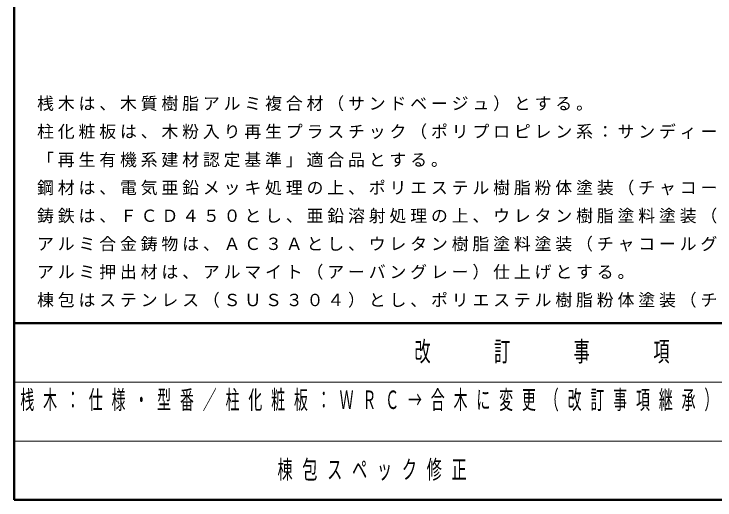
# Model space of a CAD drawing. Units: millimetres on the paper, scale 1:50. Extents: x -365 to 10, y -38 to 257.
# Drawn here: x -365 to -281.8, y 0 to 57.7 of the extents above; entities that cross this region are included whole.
import ezdxf

# ---------------------------------------------------------------- set-up
doc = ezdxf.new("R2010")
doc.units = ezdxf.units.MM
doc.layers.add('LY_1', color=7, linetype='Continuous', lineweight=25)
doc.layers.add('LY_2', color=7, linetype='Continuous', lineweight=13)
doc.styles.add('ＭＳ ゴシック', font='')
doc.styles.get('ＭＳ ゴシック').set_extended_font_data('MS Gothic')

msp = doc.modelspace()

# ---------------------------------------------------------------- linework, layer by layer
at = {"layer": 'LY_2', "lineweight": 50}
for p, q in [((-365, 257), (-365, 0)), ((-365, 21), (0, 21)), ((-365, 0), (0, 0))]:
    msp.add_line(p, q, dxfattribs=at)
at = {"layer": 'LY_2'}
for p, q in [((-365, 14), (-238.5, 14)), ((-365, 7), (-238.5, 7))]:
    msp.add_line(p, q, dxfattribs=at)

# ---------------------------------------------------------------- texts
at = {"layer": 'LY_1', "style": 'ＭＳ ゴシック'}
for s, insert, char_height, attachment_point in [('\\T1.23;桟木は、木質樹脂アルミ複合材（サンドベージュ）とする。', (-362.266, 46.154), 1.466, 7), ('\\T1.23;柱化粧板は、木粉入り再生プラスチック（ポリプロピレン系：サンディーブラウン）とし', (-362.266, 42.821), 1.466, 7), ('\\T1.23;「再生有機系建材認定基準」適合品とする。', (-362.266, 39.487), 1.466, 7), ('\\T1.23;鋼材は、電気亜鉛メッキ処理の上、ポリエステル樹脂粉体塗装（チャコールグレー）仕上げとする。', (-362.266, 36.154), 1.466, 7), ('\\T1.23;鋳鉄は、ＦＣＤ４５０とし、亜鉛溶射処理の上、ウレタン樹脂塗料塗装（チャコールグレー）仕上げとする。', (-362.266, 32.821), 1.466, 7), ('\\T1.23;アルミ合金鋳物は、ＡＣ３Ａとし、ウレタン樹脂塗料塗装（チャコールグレー）仕上げとする。', (-362.266, 29.487), 1.466, 7), ('\\T1.23;アルミ押出材は、アルマイト（アーバングレー）仕上げとする。', (-362.266, 26.154), 1.466, 7), ('\\T1.23;棟包はステンレス（ＳＵＳ３０４）とし、ポリエステル樹脂粉体塗装（チャコールグレー）仕上げとする。', (-362.266, 22.821), 1.466, 7), ('\\T1.64;\\W0.55;桟木：仕様・型番／柱化粧板：ＷＲＣ→合木に変更（改訂事項継承）', (-364.25, 13), 2.199, 1), ('\\T1.64;\\W0.6;棟包スペック修正', (-333.75, 3.5), 2.199, 4)]:
    msp.add_mtext(s, dxfattribs=dict(at, insert=insert, char_height=char_height, attachment_point=attachment_point))
at = {"layer": 'LY_2', "color": 4, "insert": (-301.75, 17.5), "char_height": 2.346, "attachment_point": 5, "style": 'ＭＳ ゴシック'}
msp.add_mtext('\\T1.64;\\W0.6;改\u3000\u3000訂\u3000\u3000事\u3000\u3000項', dxfattribs=at)

doc.saveas('drawing.dxf')
